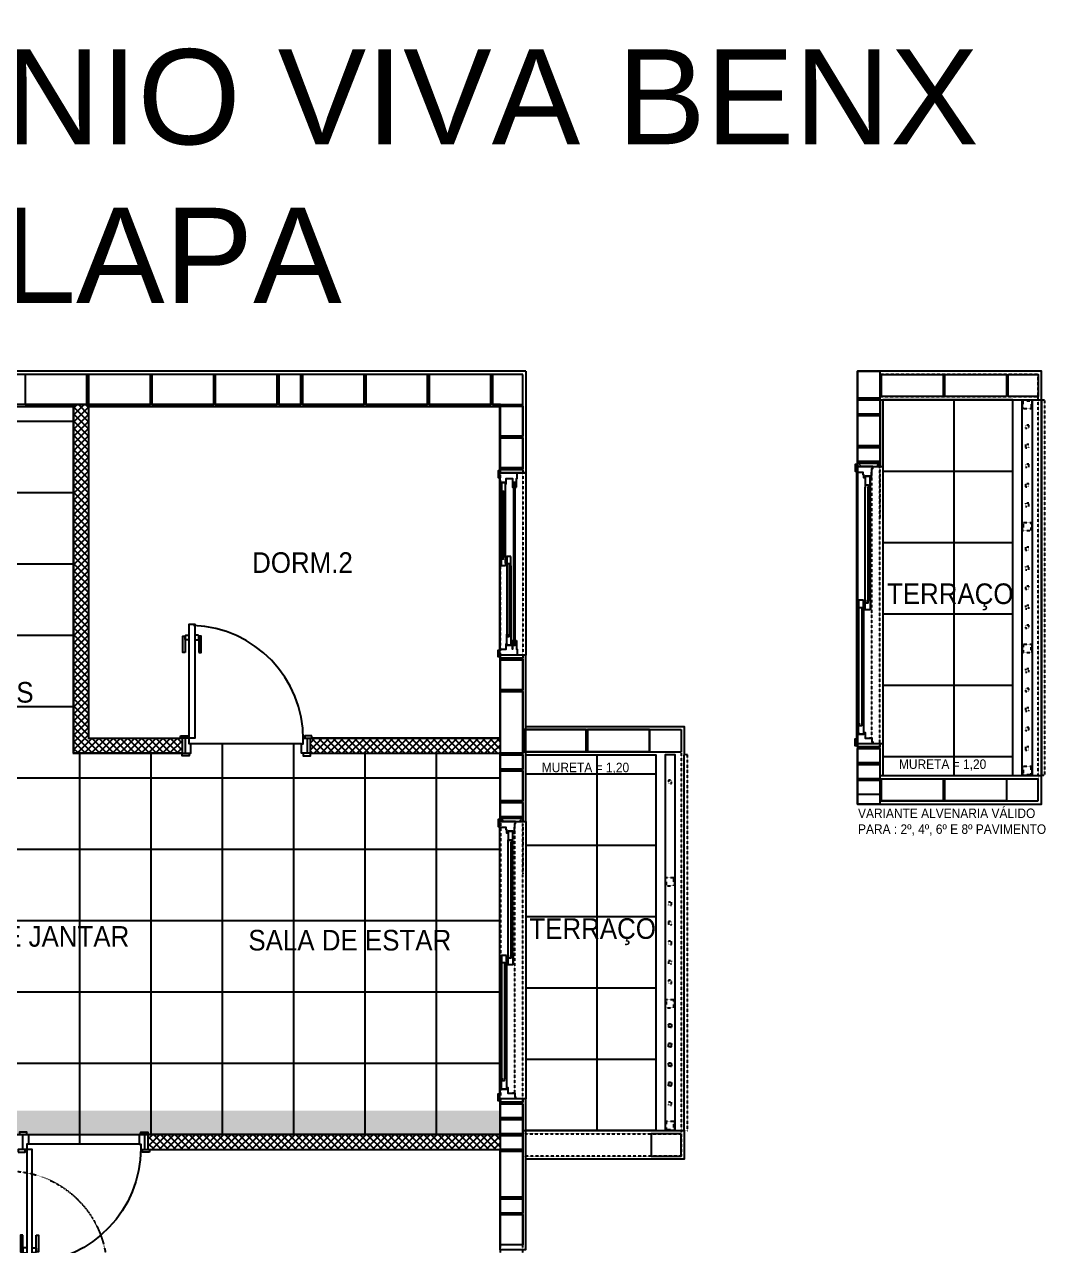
# Model space of a CAD drawing. Header units: millimetres. Extents: x 113 to 1171, y 82 to 1460.
# Drawn here: x 527 to 1171, y 690 to 1460 of the extents above; entities that cross this region are included whole.
import ezdxf

# ---------------------------------------------------------------- set-up
doc = ezdxf.new("R2010")
doc.units = ezdxf.units.MM
doc.set_wipeout_variables(frame=1)
for name, pattern in [('783-APTO 1$0$HIDDEN2', [0.1875, 0.125, -0.0625]), ('783-APTO 1_ACAB$0$HIDDEN2', [0.1875, 0.125, -0.0625]), ('783-APTO 2$0$HIDDEN2', [0.1875, 0.125, -0.0625]), ('783-TIPO A$0$HIDDEN2', [0.1875, 0.125, -0.0625])]:
    doc.linetypes.add(name, pattern=pattern)
for name, color, linetype in [('783-APTO 1$0$AR-ACAB', 9, 'Continuous'), ('783-APTO 1$0$AR-ALV', 210, 'Continuous'), ('783-APTO 1$0$AR-ALV-BXA', 2, 'Continuous'), ('783-APTO 1$0$AR-CXO', 2, 'Continuous'), ('783-APTO 1$0$AR-DIV', 3, 'Continuous'), ('783-APTO 1$0$AR-POR', 2, 'Continuous'), ('783-APTO 1$0$AR-PRJ', 1, '783-APTO 1$0$HIDDEN2'), ('783-APTO 1_ACAB$0$783-APTO 1_MOB$0$AR-HTC-PIS', 252, 'Continuous'), ('783-APTO 1_ACAB$0$AR-FOR', 254, 'Continuous'), ('783-APTO 1_ACAB$0$AR-HTC-PIS', 252, 'Continuous'), ('783-APTO 2$0$AR-ALV-BXA', 2, 'Continuous'), ('783-APTO 2$0$AR-CXO', 2, 'Continuous'), ('783-APTO 2$0$AR-PRJ', 1, '783-APTO 2$0$HIDDEN2'), ('783-TIPO A$0$AR-ALV-BXA', 2, 'Continuous'), ('783-TIPO A$0$AR-MET', 1, 'Continuous'), ('783-TIPO A$0$AR-PRJ', 1, '783-TIPO A$0$HIDDEN2'), ('AR-EST-MOD', 251, 'Continuous'), ('ARQ-TXT2', 3, 'Continuous')]:
    doc.layers.add(name, color=color, linetype=linetype)
doc.layers.add('783-APTO 1$0$AR-DIV-ST', color=7, linetype='Continuous', true_color=0x0431fb)
doc.styles.add('075-RL-R100', font='arial.ttf', dxfattribs={"width": 0.9, "height": 18.75})
doc.styles.get("Standard").update_dxf_attribs({"font": 'arial.ttf'})

# ---------------------------------------------------------------- blocks, each defined once
blk = doc.blocks.new('*U15')
at = {"layer": '783-APTO 1$0$AR-CXO', "color": 9}
for p, q in [((50.38, 0), (-53.88, 0)), ((-1.25, -4.45), (-44.38, -4.45)), ((-1.25, -5.8), (-44.38, -5.8)), ((-1.25, -6.95), (-44.38, -6.95)), ((4.75, -0.95), (44.38, -0.95)), ((4.75, -2.3), (44.38, -2.3)), ((4.75, -3.45), (44.38, -3.45))]:
    blk.add_line(p, q, dxfattribs=at)
at = {"layer": '783-APTO 1$0$AR-CXO', "color": 1}
for points in [[(-48.28, -10.4), (-53.88, -10.4), (-53.88, -11), (-56.18, -11), (-56.18, -11), (-57.5, -11), (-57.5, 0), (-58.68, 0), (-58.68, 1.1), (-54.38, 1.1), (-54.38, 0), (-53.88, 0), (-53.88, -4), (-52.38, -4), (-52.38, -4), (-50.38, -4), (-50.38, -4.3), (-51.38, -4.3), (-51.38, -7.1), (-50.38, -7.1), (-50.38, -7.9), (-52.38, -7.9), (-52.38, -7.9), (-53.88, -7.9), (-53.88, -8), (-48.28, -8), (-48.28, -8.7), (-51.28, -8.7), (-51.28, -9.7), (-48.28, -9.7)], [(48.28, -10.4), (53.88, -10.4), (53.88, -11), (56.18, -11), (56.18, -11), (57.5, -11), (57.5, 0), (58.68, 0), (58.68, 1.1), (54.38, 1.1), (54.38, 0), (53.88, 0), (53.88, 0), (52.38, 0), (52.38, 0), (50.38, 0), (50.38, -0.8), (51.38, -0.8), (51.38, -3.6), (50.38, -3.6), (50.38, -3.9), (52.38, -3.9), (52.38, -3.9), (53.88, -3.9), (53.88, -8), (48.28, -8), (48.28, -8.7), (51.28, -8.7), (51.28, -9.7), (48.28, -9.7)], [(-51.38, -6.95), (-51.38, -4.45), (-44.38, -4.45), (-44.38, -4.6), (-45.88, -4.6), (-45.88, -5.8), (-44.38, -5.8), (-44.38, -6.95)], [(-1.25, -3.45), (-1.25, -0.95), (4.75, -0.95), (4.75, -1.1), (3.25, -1.1), (3.25, -2.3), (4.75, -2.3), (4.75, -3.45)], [(4.75, -6.95), (4.75, -4.45), (-1.25, -4.45), (-1.25, -4.6), (0.25, -4.6), (0.25, -5.8), (-1.25, -5.8), (-1.25, -6.95)], [(51.38, -3.45), (51.38, -0.95), (44.38, -0.95), (44.38, -1.1), (45.88, -1.1), (45.88, -2.3), (44.38, -2.3), (44.38, -3.45)]]:
    blk.add_lwpolyline(points, close=True, dxfattribs=at)
blk.add_lwpolyline([(0.45, -4.45), (0.45, -3.45), (3.05, -3.45), (3.05, -4.45)], dxfattribs=at)
at = {"layer": '783-APTO 1$0$AR-CXO', "color": 9}
blk.add_lwpolyline([(51.28, -9.7), (51.28, -8.7), (-51.28, -8.7), (-51.28, -9.7)], close=True, dxfattribs=at)
blk = doc.blocks.new('*U12')
at = {"layer": '783-APTO 1$0$AR-CXO', "color": 1, "linetype": '783-APTO 1$0$HIDDEN2'}
for p, q in [((-83.88, 0), (83.88, 0)), ((-83.88, -9.4), (83.88, -9.4))]:
    blk.add_line(p, q, dxfattribs=at)
at = {"layer": '783-APTO 1$0$AR-CXO', "color": 1}
for p, q in [((-3, -1.05), (-74.38, -1.05)), ((-3, -3), (-74.38, -3)), ((-3, -4.15), (-74.38, -4.15)), ((3, -5.15), (74.38, -5.15)), ((3, -7.1), (74.38, -7.1)), ((3, -8.25), (74.38, -8.25))]:
    blk.add_line(p, q, dxfattribs=at)
at = {"layer": '783-APTO 1$0$AR-CXO', "color": 2}
for points in [[(-83.88, -8.8), (-83.88, -8.8), (-83.88, -9.4), (-86.18, -9.4), (-86.18, -9.9), (-87.5, -9.9), (-87.5, 0.1), (-88.68, 0.1), (-88.68, 1.1), (-84.38, 1.1), (-84.38, 0), (-83.88, 0), (-83.88, -0.1), (-82.38, -0.1), (-82.38, -0.1), (-80.38, -0.1), (-80.38, -0.9), (-81.38, -0.9), (-81.38, -4.3), (-80.38, -4.3), (-80.38, -5.1), (-82.38, -5.1), (-82.38, -5.1), (-83.88, -5.1), (-83.88, -8.2), (-83.88, -8.2), (-83.88, -9.3), (-83.88, -9.3), (-83.88, -8), (-83.88, -8)], [(83.88, -9.2), (83.88, -9.2), (83.88, -9.4), (86.18, -9.4), (86.18, -9.9), (87.5, -9.9), (87.5, 0.1), (88.68, 0.1), (88.68, 1.1), (84.38, 1.1), (84.38, 0), (83.88, 0), (83.88, -3.7), (82.38, -3.7), (82.38, -4.2), (80.38, -4.2), (80.38, -5), (81.38, -5), (81.38, -8.4), (80.38, -8.4), (80.38, -9.2), (82.38, -9.2), (82.38, -9.2), (83.88, -9.2), (83.88, -9.2), (83.88, -9.2), (83.88, -9.2), (83.88, -9.2), (83.88, -9.4), (83.88, -9.4)], [(-81.38, -4.15), (-81.38, -1.05), (-74.38, -1.05), (-74.38, -1.2), (-75.88, -1.2), (-75.88, -3), (-74.38, -3), (-74.38, -4.15)], [(3, -4.15), (3, -1.05), (-3, -1.05), (-3, -1.2), (-1.5, -1.2), (-1.5, -3), (-3, -3), (-3, -4.15)], [(-3, -8.25), (-3, -5.15), (3, -5.15), (3, -5.3), (1.5, -5.3), (1.5, -7.1), (3, -7.1), (3, -8.25)], [(81.38, -8.25), (81.38, -5.15), (74.38, -5.15), (74.38, -5.3), (75.88, -5.3), (75.88, -7.1), (74.38, -7.1), (74.38, -8.25)]]:
    blk.add_lwpolyline(points, close=True, dxfattribs=at)
blk.add_lwpolyline([(1.3, -5.15), (1.3, -4.15), (-1.3, -4.15), (-1.3, -5.15)], dxfattribs=at)
blk = doc.blocks.new('*U13')
at = {"layer": '783-APTO 1$0$AR-POR', "color": 0}
for points in [[(2.5, 0), (2.5, 72), (6, 72), (6, 0)], [(-3, 1.5), (1.5, 1.5), (1.5, 0), (-3, 0)], [(80, 1.5), (75.5, 1.5), (75.5, 0), (80, 0)], [(-2, -9.5), (2.5, -9.5), (2.5, -11), (-2, -11)], [(79, -9.5), (74.5, -9.5), (74.5, -11), (79, -11)]]:
    blk.add_lwpolyline(points, close=True, dxfattribs=at)
at = {"layer": '783-APTO 1$0$AR-POR', "color": 1}
for points in [[(0, 53.99), (-1.5, 53.99), (-1.5, 64.49), (0, 64.49)], [(8.5, 53.99), (10, 53.99), (10, 64.49), (8.5, 64.49)]]:
    blk.add_lwpolyline(points, close=True, dxfattribs=at)
for points in [[(2.5, 61.99), (0.5, 61.99, -0.414214), (0, 62.49), (0, 64.49, -0.414214), (0.5, 64.99), (2.5, 64.99)], [(6, 61.99), (8, 61.99, 0.414214), (8.5, 62.49), (8.5, 64.49, 0.414214), (8, 64.99), (6, 64.99)]]:
    blk.add_lwpolyline(points, format="xyb", dxfattribs=at)
at = {"layer": '783-APTO 1$0$AR-POR', "color": 0}
for points in [[(0, 0), (0, -9.5), (3.5, -9.5), (3.5, -3.5), (2.5, -3.5), (2.5, 0), (0, 0), (0, 0)], [(77, 0), (77, -9.5), (73.5, -9.5), (73.5, -3.5), (74.5, -3.5), (74.5, 0), (77, 0), (77, 0)]]:
    blk.add_lwpolyline(points, dxfattribs=at)
at = {"layer": '783-APTO 1$0$AR-POR', "color": 9}
blk.add_arc((2.5, -0.76), 72, 0, 87.81974, dxfattribs=at)
blk = doc.blocks.new('783-APTO 1$0$A$C77B3679B')
at = {"layer": '783-APTO 1$0$AR-POR', "color": 252, "linetype": '783-APTO 1$0$HIDDEN2'}
for points in [[(2.5, 0), (2.5, 62), (6, 62), (6, 0)], [(0, 43.99), (-1.5, 43.99), (-1.5, 54.49), (0, 54.49)], [(8.5, 43.99), (10, 43.99), (10, 54.49), (8.5, 54.49)]]:
    blk.add_lwpolyline(points, close=True, dxfattribs=at)
for points in [[(2.5, 51.99), (0.5, 51.99, -0.414214), (0, 52.49), (0, 54.49, -0.414214), (0.5, 54.99), (2.5, 54.99)], [(6, 51.99), (8, 51.99, 0.414214), (8.5, 52.49), (8.5, 54.49, 0.414214), (8, 54.99), (6, 54.99)]]:
    blk.add_lwpolyline(points, format="xyb", dxfattribs=at)
at = {"layer": '783-APTO 1$0$AR-POR', "color": 252}
for points in [[(-3, 1.5), (1.5, 1.5), (1.5, 0), (-3, 0)], [(2.5, 0), (64.5, 0), (64.5, -3.5), (2.5, -3.5)], [(46.49, 2.5), (46.49, 4), (56.99, 4), (56.99, 2.5)], [(70, 1.5), (65.5, 1.5), (65.5, 0), (70, 0)], [(46.49, -6), (46.49, -7.5), (56.99, -7.5), (56.99, -6)], [(-2, -11), (2.5, -11), (2.5, -12.5), (-2, -12.5)], [(69, -11), (64.5, -11), (64.5, -12.5), (69, -12.5)]]:
    blk.add_lwpolyline(points, close=True, dxfattribs=at)
for points in [[(0, 0), (0, -11), (3.5, -11), (3.5, -3.5), (2.5, -3.5), (2.5, 0), (0, 0), (0, 0)], [(67, 0), (67, -11), (63.5, -11), (63.5, -3.5), (64.5, -3.5), (64.5, 0), (67, 0), (67, 0)]]:
    blk.add_lwpolyline(points, dxfattribs=at)
for points in [[(54.49, 0), (54.49, 2, -0.414214), (54.99, 2.5), (56.99, 2.5, -0.414214), (57.49, 2), (57.49, 0)], [(54.49, -3.5), (54.49, -5.5, 0.414214), (54.99, -6), (56.99, -6, 0.414214), (57.49, -5.5), (57.49, -3.5)]]:
    blk.add_lwpolyline(points, format="xyb", dxfattribs=at)
at = {"layer": '783-APTO 1$0$AR-POR', "color": 252, "linetype": '783-APTO 1$0$HIDDEN2'}
blk.add_arc((2.44, -0.02), 62.06, 0.02167, 86.71236, dxfattribs=at)
blk = doc.blocks.new('*U9')
at = {"layer": '783-APTO 2$0$AR-CXO', "color": 1, "linetype": '783-APTO 2$0$HIDDEN2'}
for p, q in [((-83.88, 0), (83.88, 0)), ((-83.88, -9.4), (83.88, -9.4))]:
    blk.add_line(p, q, dxfattribs=at)
at = {"layer": '783-APTO 2$0$AR-CXO', "color": 1}
for p, q in [((-3, -1.05), (-74.38, -1.05)), ((-3, -3), (-74.38, -3)), ((-3, -4.15), (-74.38, -4.15)), ((3, -5.15), (74.38, -5.15)), ((3, -7.1), (74.38, -7.1)), ((3, -8.25), (74.38, -8.25))]:
    blk.add_line(p, q, dxfattribs=at)
at = {"layer": '783-APTO 2$0$AR-CXO', "color": 2}
for points in [[(-83.88, -8.8), (-83.88, -8.8), (-83.88, -9.4), (-86.18, -9.4), (-86.18, -9.9), (-87.5, -9.9), (-87.5, 0.1), (-88.68, 0.1), (-88.68, 1.1), (-84.38, 1.1), (-84.38, 0), (-83.88, 0), (-83.88, -0.1), (-82.38, -0.1), (-82.38, -0.1), (-80.38, -0.1), (-80.38, -0.9), (-81.38, -0.9), (-81.38, -4.3), (-80.38, -4.3), (-80.38, -5.1), (-82.38, -5.1), (-82.38, -5.1), (-83.88, -5.1), (-83.88, -8.2), (-83.88, -8.2), (-83.88, -9.3), (-83.88, -9.3), (-83.88, -8), (-83.88, -8)], [(83.88, -9.2), (83.88, -9.2), (83.88, -9.4), (86.18, -9.4), (86.18, -9.9), (87.5, -9.9), (87.5, 0.1), (88.68, 0.1), (88.68, 1.1), (84.38, 1.1), (84.38, 0), (83.88, 0), (83.88, -3.7), (82.38, -3.7), (82.38, -4.2), (80.38, -4.2), (80.38, -5), (81.38, -5), (81.38, -8.4), (80.38, -8.4), (80.38, -9.2), (82.38, -9.2), (82.38, -9.2), (83.88, -9.2), (83.88, -9.2), (83.88, -9.2), (83.88, -9.2), (83.88, -9.2), (83.88, -9.4), (83.88, -9.4)], [(-81.38, -4.15), (-81.38, -1.05), (-74.38, -1.05), (-74.38, -1.2), (-75.88, -1.2), (-75.88, -3), (-74.38, -3), (-74.38, -4.15)], [(3, -4.15), (3, -1.05), (-3, -1.05), (-3, -1.2), (-1.5, -1.2), (-1.5, -3), (-3, -3), (-3, -4.15)], [(-3, -8.25), (-3, -5.15), (3, -5.15), (3, -5.3), (1.5, -5.3), (1.5, -7.1), (3, -7.1), (3, -8.25)], [(81.38, -8.25), (81.38, -5.15), (74.38, -5.15), (74.38, -5.3), (75.88, -5.3), (75.88, -7.1), (74.38, -7.1), (74.38, -8.25)]]:
    blk.add_lwpolyline(points, close=True, dxfattribs=at)
blk.add_lwpolyline([(1.3, -5.15), (1.3, -4.15), (-1.3, -4.15), (-1.3, -5.15)], dxfattribs=at)
blk = doc.blocks.new('783-APTO 2$0$A$Cfc3004aa')
blk.add_wipeout([(-2588.5, 2014.75), (-2763.5, 2014.75), (-2763.5, 1998.25), (-2588.5, 1998.25)]).dxf.layer = '783-APTO 2$0$AR-ALV-BXA'
at = {"layer": '783-APTO 2$0$AR-ALV-BXA'}
blk.add_lwpolyline([(-2588.5, 2014.75), (-2763.5, 2014.75), (-2763.5, 1998.25), (-2588.5, 1998.25)], close=True, dxfattribs=at)
at = {"layer": '783-APTO 2$0$AR-PRJ'}
for points in [[(-2766.5, 2012.75), (-2585.5, 2012.75)], [(-2585.5, 1998.75), (-2766.5, 1998.75)]]:
    blk.add_lwpolyline(points, dxfattribs=at)
at = {"layer": '783-APTO 2$0$AR-PRJ', "linetype": '783-APTO 2$0$HIDDEN2'}
blk.add_lwpolyline([(-2590.5, 2012.75), (-2621.5, 2012.75)], dxfattribs=at)
at = {"xscale": -1, "rotation": 180}
blk.add_blockref('*U9', (-2676, 1998.35), dxfattribs=at)

msp = doc.modelspace()

# ---------------------------------------------------------------- hatches: boundary and pattern name
at = {"layer": '783-APTO 1$0$AR-DIV'}
h = msp.add_hatch(dxfattribs=at)
h.set_pattern_fill('ANSI37', color=9, angle=90)
h.set_pattern_definition([(135, (-160.4956, 1528.5218), (-2.245064, -2.245064), []), (225, (-160.4956, 1528.5218), (2.245064, -2.245064), [])])
h.paths.add_polyline_path([(626, 1010.02), (626, 1000.52), (557.5, 1000.52), (557.5, 1220.52), (567, 1220.52), (567, 1010.02)])
h = msp.add_hatch(dxfattribs=at)
h.set_pattern_fill('ANSI37', color=9, angle=90)
h.set_pattern_definition([(135, (839.0044, 528.5218), (-2.245064, -2.245064), []), (225, (839.0044, 528.5218), (2.245064, -2.245064), [])])
h.paths.add_polyline_path([(707, 1000.52), (707, 1010.02), (827, 1010.02), (827, 1000.52)])
h = msp.add_hatch(dxfattribs=at)
h.set_pattern_fill('ANSI37', color=9, angle=90)
h.set_pattern_definition([(135, (839.0044, 529.0218), (-2.245064, -2.245064), []), (225, (839.0044, 529.0218), (2.245064, -2.245064), [])])
h.paths.add_polyline_path([(604.5, 750.52), (604.5, 760.02), (827, 760.02), (827, 750.52)])
at = {"layer": '783-APTO 1_ACAB$0$AR-FOR'}
h = msp.add_hatch(color=256, dxfattribs=at)
h.dxf.hatch_style = 1
h.paths.add_polyline_path([(826.5, 775.02), (826.5, 760.02), (500, 760.02), (500, 775.02)])
at = {"layer": '783-APTO 1_ACAB$0$AR-HTC-PIS'}
h = msp.add_hatch(dxfattribs=at)
h.set_pattern_fill('_USER', color=256, scale=45, angle=90, double=1, pattern_type=0)
h.set_pattern_definition([(90, (381.504, 760.02), (-45, 6e-10), []), (180, (381.504, 760.02), (-6e-10, -45), [])])
h.paths.add_polyline_path([(439.5, 1071.52), (439.5, 957.52), (384.5, 957.52), (384.5, 954.52), (442.5, 954.52), (442.5, 1074.52), (384.5, 1074.52), (384.5, 1071.52)])
h.paths.add_polyline_path([(384.5, 1071.52), (384.5, 957.52), (439.5, 957.52), (439.5, 1071.52)])
edge = h.paths.add_edge_path()
edge.add_line((482.5, 1187.7), (482.5, 1207.77))
edge.add_line((482.5, 1207.77), (436.5, 1207.77))
edge.add_line((436.5, 1207.77), (436.5, 1187.7))
edge.add_arc((441.5, 1187.7), 5, 180, 257.31962)
edge.add_arc((459.5, 1267.7), 87, 257.31962, 282.68038)
edge.add_arc((477.5, 1187.7), 5, 282.68038, 360)
edge = h.paths.add_edge_path()
edge.add_arc((477.5, 1187.7), 5, -77.31962, 0, ccw=False)
edge.add_arc((459.5, 1267.7), 87, 257.31962, 282.68038, ccw=False)
edge.add_arc((441.5, 1187.7), 5, 180, 257.31962, ccw=False)
edge.add_line((436.5, 1187.7), (436.5, 1175.77))
edge.add_arc((441.5, 1175.77), 5, 180, 257.31962)
edge.add_arc((459.5, 1255.77), 87, 257.31962, 282.68038)
edge.add_arc((477.5, 1175.77), 5, 282.68038, 360)
edge.add_line((482.5, 1175.77), (482.5, 1187.7))
h.paths.add_polyline_path([(487.5, 1210.77), (487.5, 1219.02), (557.5, 1219.02), (557.5, 1001.52), (631.5, 1001.52), (631.5, 1006.52), (701.5, 1006.52), (701.5, 1000.52), (826.5, 1000.52), (826.5, 760.02), (599, 760.02), (599, 754.02), (529, 754.02), (529, 760.02), (496.5, 760.02), (496.5, 750.52), (434.5, 750.52), (434.5, 760.02), (381.5, 760.02), (381.5, 953.02), (382.5, 953.02), (382.5, 1139.52), (427.5, 1139.52), (427.5, 1210.77)])
h = msp.add_hatch(dxfattribs=at)
h.set_pattern_fill('_USER', color=256, scale=45, angle=90, double=1, pattern_type=0)
h.set_pattern_definition([(90, (1068.405, 1223.52), (-45, 6e-10), []), (180, (1068.405, 1223.52), (-6e-10, -45), [])])
h.paths.add_polyline_path([(1150.4, 986.52), (1068.4, 986.52), (1068.4, 1223.52), (1150.4, 1223.52)])
at = {"layer": '783-APTO 1_ACAB$0$AR-HTC-PIS', "transparency": 33554687}
h = msp.add_hatch(dxfattribs=at)
h.set_pattern_fill('_USER', color=256, scale=45, angle=90, double=1, pattern_type=0)
h.set_pattern_definition([(90, (843.004, 762.52), (-45, 6e-10), []), (180, (843.004, 762.52), (-6e-10, -45), [])])
h.paths.add_polyline_path([(925, 999.52), (843, 999.52), (843, 762.52), (925, 762.52)])

# ---------------------------------------------------------------- linework, layer by layer
at = {"layer": '783-APTO 1$0$AR-ACAB'}
for p, q in [((1066.4, 986.52), (1168.4, 986.52)), ((841, 762.52), (943, 762.52))]:
    msp.add_line(p, q, dxfattribs=at)
for points in [[(843, 1241.52), (366.5, 1241.52)], [(626, 1000.52), (557.5, 1000.52), (557.5, 1219.02), (487.5, 1219.02), (487.5, 1210.77), (427.5, 1210.77), (427.5, 1139.52), (382.5, 1139.52), (382.5, 954.52), (381.5, 954.52), (381.5, 878.52), (366.5, 878.52)], [(843, 1017.52), (943, 1017.52), (943, 999.52)], [(1068.4, 968.52), (1168.4, 968.52), (1168.4, 986.52)]]:
    msp.add_lwpolyline(points, dxfattribs=at)
at = {"layer": '783-APTO 1$0$AR-ALV'}
for p, q in [((841, 1015.52), (941, 1015.52)), ((941, 1015.52), (941, 1001.52)), ((841, 1001.52), (941, 1001.52)), ((1066.4, 984.52), (1166.4, 984.52)), ((1166.4, 970.52), (1166.4, 984.52)), ((1066.4, 970.52), (1166.4, 970.52))]:
    msp.add_line(p, q, dxfattribs=at)
for points in [[(841, 1239.52), (367, 1239.52)], [(827, 1220.52), (381, 1220.52)], [(841, 690.52), (827, 690.52)]]:
    msp.add_lwpolyline(points, dxfattribs=at)
at = {"layer": '783-APTO 1$0$AR-DIV'}
for points in [[(626, 1010.02), (626, 1000.52)], [(707, 1000.52), (707, 1010.02)], [(604.5, 760.02), (604.5, 750.52)]]:
    msp.add_lwpolyline(points, dxfattribs=at)
at = {"layer": '783-APTO 1$0$AR-DIV-ST', "const_width": 1.25}
for points in [[(557.5, 1220.52), (557.5, 1000.52), (626, 1000.52)], [(567, 1220.52), (567, 1010.02), (626, 1010.02)], [(827, 1010.02), (707, 1010.02)], [(827, 1000.52), (707, 1000.52)], [(827, 760.02), (604.5, 760.02)], [(827, 750.52), (604.5, 750.52)]]:
    msp.add_lwpolyline(points, dxfattribs=at)
at = {"layer": '783-APTO 1$0$AR-PRJ'}
for points in [[(827, 549.52), (827, 690.52)], [(841, 549.52), (841, 690.52)]]:
    msp.add_lwpolyline(points, dxfattribs=at)
at = {"layer": '783-APTO 1_ACAB$0$783-APTO 1_MOB$0$AR-HTC-PIS'}
for points in [[(701.5, 1006.52), (631.5, 1006.52)], [(599, 754.02), (529, 754.02)]]:
    msp.add_lwpolyline(points, dxfattribs=at)
at = {"layer": '783-APTO 1_ACAB$0$AR-HTC-PIS'}
msp.add_lwpolyline([(701.5, 1006.52), (631.5, 1006.52)], dxfattribs=at)
at = {"layer": '783-APTO 2$0$AR-PRJ'}
for p, q in [((1066.4, 970.52), (1066.4, 970.52)), ((841, 746.52), (841, 746.52))]:
    msp.add_line(p, q, dxfattribs=at)
at = {"layer": '783-TIPO A$0$AR-ALV-BXA'}
for points in [[(1066.4, 1223.52), (1168.4, 1223.52), (1168.4, 1241.52), (1068.4, 1241.52)], [(841, 762.52), (943, 762.52), (943, 744.52), (843, 744.52)]]:
    msp.add_lwpolyline(points, dxfattribs=at)
at = {"layer": '783-TIPO A$0$AR-ALV-BXA', "color": 1, "linetype": '783-TIPO A$0$HIDDEN2'}
for points in [[(1066.4, 1225.52), (1166.4, 1225.52), (1166.4, 1239.52), (1066.4, 1239.52)], [(841, 760.52), (941, 760.52), (941, 746.52), (841, 746.52)]]:
    msp.add_lwpolyline(points, dxfattribs=at)
at = {"layer": '783-TIPO A$0$AR-ALV-BXA', "color": 1}
for points in [[(1168.4, 1223.52), (1168.4, 986.52)], [(943, 762.52), (943, 999.52)]]:
    msp.add_lwpolyline(points, dxfattribs=at)
at = {"layer": '783-TIPO A$0$AR-MET', "color": 3}
for points in [[(1156.23, 1223.52), (1162.58, 1223.52), (1162.58, 986.52), (1156.23, 986.52)], [(930.83, 762.52), (937.18, 762.52), (937.18, 999.52), (930.83, 999.52)]]:
    msp.add_lwpolyline(points, close=True, dxfattribs=at)
at = {"layer": '783-TIPO A$0$AR-MET', "color": 9, "linetype": '783-TIPO A$0$HIDDEN2', "ltscale": 0.2}
for points in [[(1161.9, 1222.85), (1161.9, 1217.85), (1156.9, 1217.85), (1156.9, 1222.85)], [(1161.9, 1140.96), (1161.9, 1145.96), (1156.9, 1145.96), (1156.9, 1140.96)], [(1161.9, 1064.08), (1161.9, 1069.08), (1156.9, 1069.08), (1156.9, 1064.08)], [(1161.9, 987.2), (1161.9, 992.2), (1156.9, 992.2), (1156.9, 987.2)], [(936.5, 916.96), (936.5, 921.96), (931.5, 921.96), (931.5, 916.96)], [(936.5, 840.08), (936.5, 845.08), (931.5, 845.08), (931.5, 840.08)], [(936.5, 763.2), (936.5, 768.2), (931.5, 768.2), (931.5, 763.2)], [(936.5, 763.2), (936.5, 768.2), (931.5, 768.2), (931.5, 763.2)]]:
    msp.add_lwpolyline(points, close=True, dxfattribs=at)
for points in [[(1158.4, 1207.53), (1158.4, 1205.53), (1160.4, 1205.53), (1160.4, 1207.53), (1158.4, 1207.53)], [(1158.4, 1195.22), (1158.4, 1193.22), (1160.4, 1193.22), (1160.4, 1195.22), (1158.4, 1195.22)], [(1158.4, 1182.91), (1158.4, 1180.91), (1160.4, 1180.91), (1160.4, 1182.91), (1158.4, 1182.91)], [(1158.4, 1170.59), (1158.4, 1168.59), (1160.4, 1168.59), (1160.4, 1170.59), (1158.4, 1170.59)], [(1158.4, 1158.28), (1158.4, 1156.28), (1160.4, 1156.28), (1160.4, 1158.28), (1158.4, 1158.28)], [(1158.4, 1130.65), (1158.4, 1128.65), (1160.4, 1128.65), (1160.4, 1130.65), (1158.4, 1130.65)], [(1158.4, 1118.34), (1158.4, 1116.34), (1160.4, 1116.34), (1160.4, 1118.34), (1158.4, 1118.34)], [(1158.4, 1106.02), (1158.4, 1104.02), (1160.4, 1104.02), (1160.4, 1106.02), (1158.4, 1106.02)], [(1158.4, 1093.71), (1158.4, 1091.71), (1160.4, 1091.71), (1160.4, 1093.71), (1158.4, 1093.71)], [(1158.4, 1081.39), (1158.4, 1079.39), (1160.4, 1079.39), (1160.4, 1081.39), (1158.4, 1081.39)], [(1158.4, 1053.77), (1158.4, 1051.77), (1160.4, 1051.77), (1160.4, 1053.77), (1158.4, 1053.77)], [(1158.4, 1041.45), (1158.4, 1039.45), (1160.4, 1039.45), (1160.4, 1041.45), (1158.4, 1041.45)], [(1158.4, 1029.14), (1158.4, 1027.14), (1160.4, 1027.14), (1160.4, 1029.14), (1158.4, 1029.14)], [(1158.4, 1016.82), (1158.4, 1014.82), (1160.4, 1014.82), (1160.4, 1016.82), (1158.4, 1016.82)], [(1158.4, 1004.51), (1158.4, 1002.51), (1160.4, 1002.51), (1160.4, 1004.51), (1158.4, 1004.51)], [(933, 983.53), (933, 981.53), (935, 981.53), (935, 983.53), (933, 983.53)], [(933, 906.65), (933, 904.65), (935, 904.65), (935, 906.65), (933, 906.65)], [(933, 894.34), (933, 892.34), (935, 892.34), (935, 894.34), (933, 894.34)], [(933, 882.02), (933, 880.02), (935, 880.02), (935, 882.02), (933, 882.02)], [(933, 869.71), (933, 867.71), (935, 867.71), (935, 869.71), (933, 869.71)], [(933, 857.39), (933, 855.39), (935, 855.39), (935, 857.39), (933, 857.39)], [(933, 827.77), (933, 829.77), (935, 829.77), (935, 827.77), (933, 827.77)], [(933, 829.77), (933, 827.77), (935, 827.77), (935, 829.77), (933, 829.77)], [(933, 815.45), (933, 817.45), (935, 817.45), (935, 815.45), (933, 815.45)], [(933, 817.45), (933, 815.45), (935, 815.45), (935, 817.45), (933, 817.45)], [(933, 803.14), (933, 805.14), (935, 805.14), (935, 803.14), (933, 803.14)], [(933, 805.14), (933, 803.14), (935, 803.14), (935, 805.14), (933, 805.14)], [(933, 790.82), (933, 792.82), (935, 792.82), (935, 790.82), (933, 790.82)], [(933, 792.82), (933, 790.82), (935, 790.82), (935, 792.82), (933, 792.82)], [(933, 780.51), (933, 778.51), (935, 778.51), (935, 780.51), (933, 780.51)]]:
    msp.add_lwpolyline(points, dxfattribs=at)
at = {"layer": '783-TIPO A$0$AR-PRJ'}
for points in [[(1166.4, 984.52), (1166.4, 1225.52)], [(941, 1001.52), (941, 760.52)]]:
    msp.add_lwpolyline(points, dxfattribs=at)
at = {"layer": '783-TIPO A$0$AR-PRJ', "color": 9}
for points in [[(1168.4, 1223.52), (1170.4, 1223.52), (1170.4, 986.52), (1168.4, 986.52)], [(943, 762.52), (945, 762.52), (945, 999.52), (943, 999.52)]]:
    msp.add_lwpolyline(points, dxfattribs=at)
at = {"layer": 'AR-EST-MOD'}
msp.add_lwpolyline([(1066.4, 1241.52), (1066.4, 1224.52), (1052.4, 1224.52), (1052.4, 1241.52)], close=True, dxfattribs=at)
for points in [[(566, 1239.52), (527, 1239.52), (527, 1220.52), (566, 1220.52), (566, 1239.52)], [(566, 1239.52), (527, 1239.52), (527, 1220.52), (566, 1220.52), (566, 1239.52)], [(606, 1239.52), (567, 1239.52), (567, 1220.52), (606, 1220.52), (606, 1239.52)], [(606, 1239.52), (567, 1239.52), (567, 1220.52), (606, 1220.52), (606, 1239.52)], [(646, 1239.52), (607, 1239.52), (607, 1220.52), (646, 1220.52), (646, 1239.52)], [(686, 1239.52), (647, 1239.52), (647, 1220.52), (686, 1220.52), (686, 1239.52)], [(686, 1239.52), (647, 1239.52), (647, 1220.52), (686, 1220.52), (686, 1239.52)], [(701, 1239.52), (687, 1239.52), (687, 1220.52), (701, 1220.52), (701, 1239.52)], [(701, 1239.52), (687, 1239.52), (687, 1220.52), (701, 1220.52), (701, 1239.52)], [(741, 1239.52), (702, 1239.52), (702, 1220.52), (741, 1220.52), (741, 1239.52)], [(741, 1239.52), (702, 1239.52), (702, 1220.52), (741, 1220.52), (741, 1239.52)], [(781, 1239.52), (742, 1239.52), (742, 1220.52), (781, 1220.52), (781, 1239.52)], [(781, 1239.52), (742, 1239.52), (742, 1220.52), (781, 1220.52), (781, 1239.52)], [(821, 1239.52), (782, 1239.52), (782, 1220.52), (821, 1220.52), (821, 1239.52)], [(841, 1239.52), (822, 1239.52), (822, 1220.52), (841, 1220.52), (841, 1239.52)], [(841, 1239.52), (822, 1239.52), (822, 1220.52), (841, 1220.52), (841, 1239.52)], [(1106.4, 1225.52), (1067.4, 1225.52), (1067.4, 1239.52), (1106.4, 1239.52), (1106.4, 1225.52)], [(1146.4, 1225.52), (1107.4, 1225.52), (1107.4, 1239.52), (1146.4, 1239.52), (1146.4, 1225.52)], [(1166.4, 1225.52), (1147.4, 1225.52), (1147.4, 1239.52), (1166.4, 1239.52), (1166.4, 1225.52)], [(841, 1219.52), (841, 1200.52), (827, 1200.52), (827, 1219.52), (841, 1219.52)], [(841, 1219.52), (841, 1200.52), (827, 1200.52), (827, 1219.52), (841, 1219.52)], [(1066.4, 1223.52), (1066.4, 1214.52), (1052.4, 1214.52), (1052.4, 1223.52), (1066.4, 1223.52)], [(1066.4, 1213.52), (1066.4, 1194.52), (1052.4, 1194.52), (1052.4, 1213.52), (1066.4, 1213.52)], [(841, 1199.52), (841, 1180.52), (827, 1180.52), (827, 1199.52), (841, 1199.52)], [(841, 1199.52), (841, 1180.52), (827, 1180.52), (827, 1199.52), (841, 1199.52)], [(1066.4, 1193.52), (1066.4, 1174.52), (1052.4, 1174.52), (1052.4, 1193.52), (1066.4, 1193.52)], [(1066.4, 1193.52), (1066.4, 1184.52), (1052.4, 1184.52), (1052.4, 1193.52), (1066.4, 1193.52)], [(841, 1179.52), (841, 1160.52), (827, 1160.52), (827, 1179.52), (841, 1179.52)], [(841, 1179.52), (841, 1160.52), (827, 1160.52), (827, 1179.52), (841, 1179.52)], [(1066.4, 1183.52), (1066.4, 1144.52), (1052.4, 1144.52), (1052.4, 1183.52), (1066.4, 1183.52)], [(841, 1159.52), (841, 1120.52), (827, 1120.52), (827, 1159.52), (841, 1159.52)], [(841, 1159.52), (841, 1120.52), (827, 1120.52), (827, 1159.52), (841, 1159.52)], [(1066.4, 1143.52), (1066.4, 1104.52), (1052.4, 1104.52), (1052.4, 1143.52), (1066.4, 1143.52)], [(841, 1119.52), (841, 1080.52), (827, 1080.52), (827, 1119.52), (841, 1119.52)], [(841, 1119.52), (841, 1080.52), (827, 1080.52), (827, 1119.52), (841, 1119.52)], [(1066.4, 1103.52), (1066.4, 1064.52), (1052.4, 1064.52), (1052.4, 1103.52), (1066.4, 1103.52)], [(841, 1079.52), (841, 1060.52), (827, 1060.52), (827, 1079.52), (841, 1079.52)], [(841, 1079.52), (841, 1060.52), (827, 1060.52), (827, 1079.52), (841, 1079.52)], [(1066.4, 1063.52), (1066.4, 1024.52), (1052.4, 1024.52), (1052.4, 1063.52), (1066.4, 1063.52)], [(841, 1059.52), (841, 1040.52), (827, 1040.52), (827, 1059.52), (841, 1059.52)], [(841, 1039.52), (841, 1000.52), (827, 1000.52), (827, 1039.52), (841, 1039.52)], [(1066.4, 1023.52), (1066.4, 1004.52), (1052.4, 1004.52), (1052.4, 1023.52), (1066.4, 1023.52)], [(881, 1015.52), (842, 1015.52), (842, 1001.52), (881, 1001.52), (881, 1015.52)], [(881, 1001.52), (842, 1001.52), (842, 1015.52), (881, 1015.52), (881, 1001.52)], [(921, 1015.52), (882, 1015.52), (882, 1001.52), (921, 1001.52), (921, 1015.52)], [(921, 1001.52), (882, 1001.52), (882, 1015.52), (921, 1015.52), (921, 1001.52)], [(1066.4, 1003.52), (1066.4, 994.52), (1052.4, 994.52), (1052.4, 1003.52), (1066.4, 1003.52)], [(1066.4, 1003.52), (1066.4, 984.52), (1052.4, 984.52), (1052.4, 1003.52), (1066.4, 1003.52)], [(841, 999.52), (841, 990.52), (827, 990.52), (827, 999.52), (841, 999.52)], [(841, 989.52), (841, 970.52), (827, 970.52), (827, 989.52), (841, 989.52)], [(1066.4, 993.52), (1066.4, 974.52), (1052.4, 974.52), (1052.4, 993.52), (1066.4, 993.52)], [(1066.4, 983.52), (1066.4, 968.52), (1052.4, 968.52), (1052.4, 983.52), (1066.4, 983.52)], [(1106.4, 970.52), (1067.4, 970.52), (1067.4, 984.52), (1106.4, 984.52), (1106.4, 970.52)], [(1146.4, 970.52), (1107.4, 970.52), (1107.4, 984.52), (1146.4, 984.52), (1146.4, 970.52)], [(841, 969.52), (841, 950.52), (827, 950.52), (827, 969.52), (841, 969.52)], [(841, 969.52), (841, 960.52), (827, 960.52), (827, 969.52), (841, 969.52)], [(841, 959.52), (841, 920.52), (827, 920.52), (827, 959.52), (841, 959.52)], [(841, 919.52), (841, 880.52), (827, 880.52), (827, 919.52), (841, 919.52)], [(841, 879.52), (841, 840.52), (827, 840.52), (827, 879.52), (841, 879.52)], [(841, 839.52), (841, 800.52), (827, 800.52), (827, 839.52), (841, 839.52)], [(841, 799.52), (841, 780.52), (827, 780.52), (827, 799.52), (841, 799.52)], [(841, 779.52), (841, 770.52), (827, 770.52), (827, 779.52), (841, 779.52)], [(841, 779.52), (841, 760.52), (827, 760.52), (827, 779.52), (841, 779.52)], [(841, 769.52), (841, 750.52), (827, 750.52), (827, 769.52), (841, 769.52)], [(841, 759.52), (841, 720.52), (827, 720.52), (827, 759.52), (841, 759.52)], [(941, 760.52), (922, 760.52), (922, 746.52), (941, 746.52), (941, 760.52)], [(841, 749.52), (841, 710.52), (827, 710.52), (827, 749.52), (841, 749.52)], [(841, 719.52), (841, 710.52), (827, 710.52), (827, 719.52), (841, 719.52)], [(841, 709.52), (841, 690.52), (827, 690.52), (827, 709.52), (841, 709.52)], [(841, 709.52), (841, 690.52), (827, 690.52), (827, 709.52), (841, 709.52)]]:
    msp.add_lwpolyline(points, dxfattribs=at)
at = {"layer": 'Defpoints', "linetype": '783-APTO 1_ACAB$0$HIDDEN2'}
msp.add_line((676.5, 760.02), (816.5, 760.02), dxfattribs=at)

# ---------------------------------------------------------------- block references
at = {"layer": '783-APTO 1$0$AR-POR'}
msp.add_blockref('*U13', (628, 1010.02), dxfattribs=at)
at = {"layer": '783-APTO 1$0$AR-POR', "xscale": -1}
for name, p, rotation in [('*U13', (525.5, 750.52), 180), ('783-APTO 1$0$A$C77B3679B', (516.5, 672.52), 270)]:
    msp.add_blockref(name, p, dxfattribs=dict(at, rotation=rotation))

# ---------------------------------------------------------------- texts
at = {"layer": 'ARQ-TXT2', "style": '075-RL-R100', "width": 0.9}
for s, height, p in [('DORM.2', 13, (670.23, 1114.33, -37568.45)), ('APA/A.S', 13, (468.69, 1032.5, -37568.45)), ('MURETA = 1,20', 6, (853.08, 988.6, -37568.45)), ('MURETA = 1,20', 6, (1078.48, 990.68, -37568.45)), ('SALA DE JANTAR', 13, (455.58, 878.52, -37568.45)), ('SALA DE ESTAR', 13, (667.86, 876.15, -37568.45))]:
    msp.add_text(s, height=height, dxfattribs=at).set_placement(p)
at = {"layer": 'ARQ-TXT2', "insert": (8.1, 1444.65), "char_height": 60, "attachment_point": 1}
msp.add_mtext_dynamic_manual_height_columns('\\pi100.92237,t1240.92237;CONDOMÍNIO VIVA BENX \\P\\pi504.38758,t1644.38758;LAPA', width=1217.0971, gutter_width=12.5, heights=[0], dxfattribs=at)
at = {"layer": 'ARQ-TXT2', "insert": (1052.65, 965.7), "char_height": 6, "attachment_point": 1, "style": '075-RL-R100'}
msp.add_mtext_dynamic_manual_height_columns('VARIANTE ALVENARIA VÁLIDO PARA : 2º, 4º, 6º E 8º PAVIMENTO', width=120.2407, gutter_width=62.5, heights=[0], dxfattribs=at)

# ---------------------------------------------------------------- next in the draw order: wipeouts: each hides what was drawn before it
for points in [[(1068.4, 1181.52), (1068.4, 1006.52), (1051.9, 1006.52), (1051.9, 1181.52)], [(843, 1177.52), (843, 1062.52), (826.5, 1062.52), (826.5, 1177.52)], [(843, 957.52), (843, 782.52), (826.5, 782.52), (826.5, 957.52)]]:
    msp.add_wipeout(points).dxf.layer = '783-APTO 1$0$AR-ALV-BXA'

# ---------------------------------------------------------------- next in the draw order: linework, layer by layer
at = {"layer": '783-APTO 1$0$AR-ACAB'}
for points in [[(843, 1241.52), (843, 1177.52), (826.5, 1177.52), (826.5, 1219.02), (567, 1219.02), (567, 1010.02), (625.99, 1010.02)], [(707, 1000.52), (826.5, 1000.52), (826.5, 957.52), (843, 957.52), (843, 1062.52), (826.5, 1062.52), (826.5, 1010.02), (708, 1010.02)], [(604.5, 750.52), (826.5, 750.52), (826.5, 687.52), (843, 687.52), (843, 782.52), (826.5, 782.52), (826.5, 760.02), (604.5, 760.02)]]:
    msp.add_lwpolyline(points, dxfattribs=at)
at = {"layer": '783-APTO 1$0$AR-ALV'}
for points in [[(841, 1180.52), (841, 1239.52)], [(827, 1180.52), (827, 1220.52)], [(841, 1180.52), (827, 1180.52)], [(1066.4, 1184.52), (1052.4, 1184.52)], [(841, 1059.52), (827, 1059.52)], [(827, 960.52), (827, 1059.52)], [(841, 960.52), (841, 1059.52)], [(1066.4, 1003.52), (1052.4, 1003.52)], [(841, 960.52), (827, 960.52)], [(841, 779.52), (827, 779.52)], [(827, 690.52), (827, 779.52)], [(841, 690.52), (841, 779.52)]]:
    msp.add_lwpolyline(points, dxfattribs=at)
at = {"layer": '783-APTO 1$0$AR-ALV-BXA'}
for points in [[(1068.4, 1181.52), (1068.4, 1006.52), (1051.9, 1006.52), (1051.9, 1181.52)], [(843, 1177.52), (843, 1062.52), (826.5, 1062.52), (826.5, 1177.52)], [(843, 957.52), (843, 782.52), (826.5, 782.52), (826.5, 957.52)]]:
    msp.add_lwpolyline(points, close=True, dxfattribs=at)
at = {"layer": '783-APTO 1$0$AR-PRJ'}
for points in [[(827, 1059.52), (827, 1180.52)], [(841, 1180.52), (841, 1059.52)], [(1052.4, 1184.52), (1052.4, 1003.52)], [(1066.4, 1003.52), (1066.4, 1184.52)], [(827, 960.52), (827, 779.52)], [(841, 779.52), (841, 960.52)]]:
    msp.add_lwpolyline(points, dxfattribs=at)
at = {"layer": '783-APTO 1$0$AR-PRJ', "linetype": '783-APTO 1$0$HIDDEN2', "ltscale": 0.7}
for points in [[(1066.4, 1184.52), (1052.4, 1184.52), (1052.4, 1163.52), (1066.4, 1163.52)], [(841, 960.52), (827, 960.52), (827, 939.52), (841, 939.52)]]:
    msp.add_lwpolyline(points, close=True, dxfattribs=at)
at = {"layer": '783-APTO 1$0$AR-PRJ', "linetype": '783-APTO 1$0$HIDDEN2'}
for points in [[(1066.4, 1163.52), (1052.4, 1184.52)], [(1066.4, 1184.52), (1052.4, 1163.52)], [(1064.4, 1168.52), (1064.4, 1179.52)], [(1065.4, 1168.52), (1065.4, 1179.52)], [(1066.4, 1179.52), (1066.4, 1168.52)], [(841, 939.52), (827, 960.52)], [(841, 960.52), (827, 939.52)], [(839, 944.52), (839, 955.52)], [(840, 944.52), (840, 955.52)], [(841, 955.52), (841, 944.52)]]:
    msp.add_lwpolyline(points, dxfattribs=at)
for points in [[(1066.4, 1179.52), (1066.4, 1181.52), (1064.4, 1181.52), (1064.4, 1179.52)], [(1066.4, 1166.52), (1066.4, 1168.52), (1064.4, 1168.52), (1064.4, 1166.52)], [(841, 955.52), (841, 957.52), (839, 957.52), (839, 955.52)], [(841, 942.52), (841, 944.52), (839, 944.52), (839, 942.52)]]:
    msp.add_lwpolyline(points, close=True, dxfattribs=at)

# ---------------------------------------------------------------- next in the draw order: block references
for name, p, rotation in [('*U15', (826.6, 1120.02), 90.00000000000001), ('*U12', (1052, 1094.02), 89.99999999999999), ('*U12', (826.6, 870.02), 90.00000000000001)]:
    msp.add_blockref(name, p, dxfattribs=dict(rotation=rotation))

# ---------------------------------------------------------------- next in the draw order: block references
at = {"layer": '783-APTO 1$0$AR-ALV', "xscale": -1, "rotation": 270}
msp.add_blockref('783-APTO 2$0$A$Cfc3004aa', (-946.35, 3770.02), dxfattribs=at)
at = {"layer": '783-APTO 2$0$AR-PRJ', "xscale": -1, "rotation": 270}
msp.add_blockref('783-APTO 2$0$A$Cfc3004aa', (-1171.75, 3546.02), dxfattribs=at)

# ---------------------------------------------------------------- next in the draw order: linework, layer by layer
at = {"layer": '783-APTO 1$0$AR-ACAB'}
msp.add_lwpolyline([(1168.4, 968.52), (1168.4, 1241.52), (1052.4, 1241.52), (1052.4, 968.52)], close=True, dxfattribs=at)
for points in [[(1068.4, 1181.52), (1068.4, 1223.52)], [(1068.4, 1006.52), (1068.4, 986.52)]]:
    msp.add_lwpolyline(points, dxfattribs=at)
at = {"layer": '783-APTO 1$0$AR-ALV'}
for points in [[(1066.4, 1184.52), (1052.4, 1184.52), (1052.4, 1241.52), (1066.4, 1241.52)], [(1066.4, 968.52), (1052.4, 968.52), (1052.4, 1003.52), (1066.4, 1003.52)]]:
    msp.add_lwpolyline(points, close=True, dxfattribs=at)
at = {"layer": '783-APTO 1_ACAB$0$AR-HTC-PIS'}
for points in [[(1068.4, 986.52), (1150.4, 986.52), (1150.4, 1223.52), (1068.4, 1223.52)], [(843, 999.52), (925, 999.52), (925, 762.52), (843, 762.52)]]:
    msp.add_lwpolyline(points, dxfattribs=at)

# ---------------------------------------------------------------- next in the draw order: texts
at = {"layer": 'ARQ-TXT2', "style": '075-RL-R100', "width": 0.9}
for p in [(1070.91, 1094.68, -37568.45), (845.2, 883.49, -37568.45)]:
    msp.add_text('TERRAÇO', height=13, dxfattribs=at).set_placement(p)

doc.saveas('drawing.dxf')
